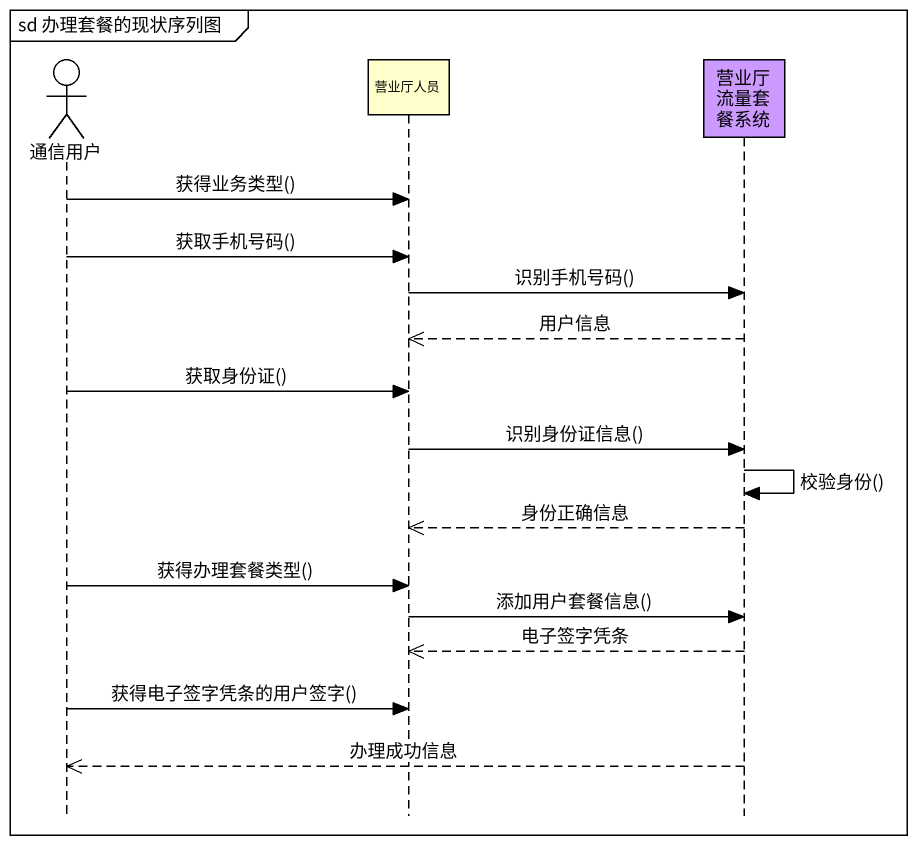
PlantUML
@startuml
mainframe sd 办理套餐的现状序列图
hide footbox
actor 通信用户
participant 营业厅人员
participant 营业厅流量套餐系统 #CC99FF

通信用户 -> 营业厅人员 : 获得业务类型()
通信用户 -> 营业厅人员 : 获取手机号码()
营业厅人员 -> 营业厅流量套餐系统 : 识别手机号码()
营业厅流量套餐系统 -->> 营业厅人员 : 用户信息
通信用户 -> 营业厅人员 : 获取身份证()
营业厅人员 -> 营业厅流量套餐系统 : 识别身份证信息()
营业厅流量套餐系统 -> 营业厅流量套餐系统 : 校验身份()
营业厅流量套餐系统 -->> 营业厅人员 : 身份正确信息
通信用户 -> 营业厅人员 : 获得办理套餐类型()
营业厅人员 -> 营业厅流量套餐系统 : 添加用户套餐信息()
营业厅流量套餐系统 -->> 营业厅人员 : 电子签字凭条
通信用户 -> 营业厅人员 : 获得电子签字凭条的用户签字()
营业厅流量套餐系统 -->> 通信用户 : 办理成功信息
@enduml
